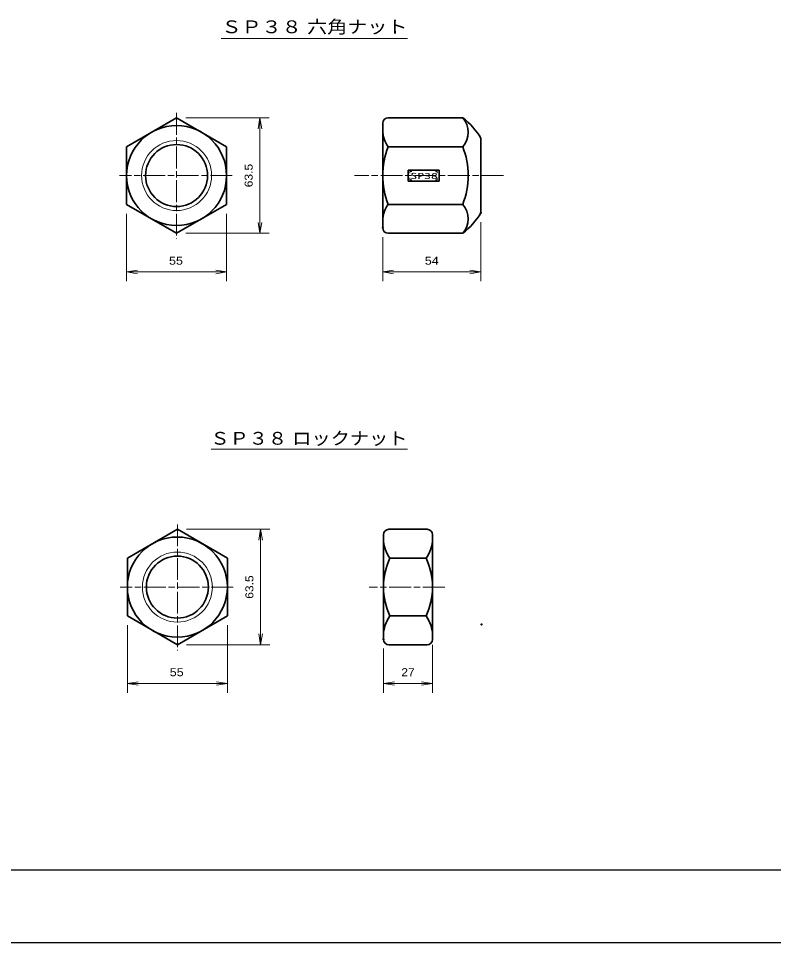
# Model space of a CAD drawing. Units: millimetres at full size, sheet at 1:1. Extents: x 0 to 1680, y -15 to 1188.
# Drawn here: x 415 to 831, y 0 to 508 of the extents above; entities that cross this region are included whole.
import ezdxf
from ezdxf.enums import TextEntityAlignment as Align

# ---------------------------------------------------------------- set-up
doc = ezdxf.new("R2010")
doc.units = ezdxf.units.MM
doc.header["$PDMODE"] = 32
doc.header["$PDSIZE"] = 0.5
doc.linetypes.add('CHAIN', pattern=[18.5, 12, -1.5, 3.5, -1.5])
doc.linetypes.add('CHAIN_DOUBLE_DASH', pattern=[23.5, 12, -1.5, 3.5, -1.5, 3.5, -1.5])
for name, color, linetype, lineweight in [('1外形線', 7, 'Continuous', 35), ('2細線', 3, 'Continuous', 20), ('4中心線', 1, 'CHAIN', 15), ('5想像線', 6, 'CHAIN_DOUBLE_DASH', 13), ('6寸法線', 4, 'Continuous', 13), ('7 枠・タイトル', 7, 'Continuous', 25), ('DEFPOINTS_8', 7, 'Continuous', 25)]:
    doc.layers.add(name, color=color, linetype=linetype, lineweight=lineweight)
doc.styles.add('txt', font='')
doc.styles.add('ＭＳ Ｐゴシック', font='')
doc.styles.get('txt').set_extended_font_data('txt')
doc.styles.get('ＭＳ Ｐゴシック').set_extended_font_data('MS PGothic')

# ---------------------------------------------------------------- blocks, each defined once
blk = doc.blocks.new('open_arrow')
at = {"color": 0, "linetype": 'Continuous', "lineweight": -2}
blk.add_lwpolyline([(7.5, 1.25), (0, 0), (7.5, -1.25)], dxfattribs=at)

msp = doc.modelspace()

# ---------------------------------------------------------------- linework, layer by layer
at = {"layer": '1外形線'}
for p, q in [((474.756, 437.595), (502.256, 453.472)), ((529.756, 437.595), (502.256, 453.472)), ((659.628, 453.471), (618.628, 453.471)), ((615.628, 450.471), (615.628, 392.971)), ((669.628, 442.258), (669.628, 401.199)), ((474.756, 437.595), (474.756, 405.841)), ((529.756, 437.595), (529.756, 405.841)), ((659.628, 437.596), (618.628, 437.596)), ((629.628, 424.721), (646.628, 424.721)), ((629.628, 424.721), (629.628, 418.721)), ((646.628, 424.721), (646.628, 418.721)), ((646.628, 418.721), (629.628, 418.721)), ((502.256, 389.963), (474.756, 405.841)), ((502.256, 389.963), (529.756, 405.841)), ((659.628, 405.846), (618.628, 405.846)), ((659.628, 389.971), (618.628, 389.971)), ((475.174, 211.319), (502.674, 227.196)), ((530.174, 211.319), (502.674, 227.196)), ((616.046, 224.195), (616.046, 166.695)), ((640.046, 227.195), (619.046, 227.195)), ((643.046, 224.195), (643.046, 166.695)), ((475.174, 211.319), (475.174, 179.565)), ((530.174, 211.319), (530.174, 179.565)), ((639.458, 211.32), (619.633, 211.32)), ((502.674, 163.688), (475.174, 179.565)), ((502.674, 163.688), (530.174, 179.565)), ((639.458, 179.57), (619.633, 179.57)), ((640.046, 163.695), (619.046, 163.695))]:
    msp.add_line(p, q, dxfattribs=at)
for centre, radius in [((502.256, 421.718), 27.5), ((502.256, 421.718), 17.045), ((502.674, 195.442), 27.5), ((502.674, 195.442), 17.045)]:
    msp.add_circle(centre, radius, dxfattribs=at)
for centre, radius, start, end in [((618.628, 450.471), 3, 90, 180), ((635.307, 421.714), 40, 30.90331, 52.55242), ((650.627, 445.533), 12.001, 318.59157, 41.40842), ((630.628, 446.596), 15, 180, 216.8699), ((659.131, 421.721), 43.503, 158.59731, 201.4027), ((619.125, 421.721), 43.503, 338.5973, 21.40269), ((630.628, 396.846), 15, 143.1301, 180), ((650.627, 397.908), 12.001, 318.59158, 41.40844), ((635.29, 421.714), 40, 307.47779, 329.14341), ((618.628, 392.971), 3, 180, 270), ((619.046, 224.195), 3, 90, 180), ((640.046, 224.195), 3, 0, 90), ((633.984, 222.082), 17.938, 180, 216.8699), ((625.108, 222.082), 17.938, 323.1301, 0), ((652.963, 195.445), 36.917, 154.53143, 180), ((606.129, 195.445), 36.917, 0, 25.46857), ((652.963, 195.445), 36.917, 180, 205.46857), ((606.129, 195.445), 36.917, 334.53143, 0), ((633.984, 168.807), 17.938, 143.1301, 180), ((625.108, 168.807), 17.938, 0, 36.8699), ((619.046, 166.695), 3, 180, 270), ((640.046, 166.695), 3, 270, 0)]:
    msp.add_arc(centre, radius, start, end, dxfattribs=at)
for p in [(669.628, 401.199), (615.628, 392.971), (670.046, 174.923), (616.046, 166.695)]:
    msp.add_point(p, dxfattribs=at)
at = {"layer": '2細線'}
for centre in [(502.256, 421.718), (502.674, 195.442)]:
    msp.add_circle(centre, 19.245, dxfattribs=at)
at = {"layer": '4中心線'}
for p, q in [((502.256, 456.174), (502.256, 386.859)), ((532.889, 421.718), (470.788, 421.718)), ((682.021, 421.718), (600.11, 421.718)), ((502.674, 229.899), (502.674, 160.584)), ((533.306, 195.442), (471.206, 195.442)), ((649.758, 195.445), (608.181, 195.445))]:
    msp.add_line(p, q, dxfattribs=at)
at = {"layer": '5想像線'}
for p, q in [((630.628, 424.021), (631.628, 424.021)), ((630.628, 423.021), (630.628, 424.021)), ((644.628, 424.021), (645.628, 424.021)), ((645.628, 424.021), (645.628, 423.021)), ((630.628, 419.421), (630.628, 420.421)), ((631.628, 419.421), (630.628, 419.421)), ((645.628, 419.421), (644.628, 419.421)), ((645.628, 420.421), (645.628, 419.421))]:
    msp.add_line(p, q, dxfattribs=at)
at = {"layer": '6寸法線'}
for p, q in [((526.857, 497.131), (629.238, 497.131)), ((507.336, 453.472), (553.162, 453.472)), ((548.082, 389.963), (548.082, 453.472)), ((474.756, 400.761), (474.756, 363.624)), ((529.756, 400.761), (529.756, 363.624)), ((669.628, 396.119), (669.628, 363.624)), ((507.336, 389.963), (553.162, 389.963)), ((615.628, 387.891), (615.628, 363.624)), ((474.756, 368.704), (529.756, 368.704)), ((615.628, 368.704), (669.628, 368.704)), ((521.238, 271.264), (629.238, 271.264)), ((507.754, 227.196), (553.579, 227.196)), ((548.499, 163.688), (548.499, 227.196)), ((475.174, 174.485), (475.174, 137.348)), ((530.174, 174.485), (530.174, 137.348)), ((507.754, 163.688), (553.579, 163.688)), ((643.046, 163.727), (643.046, 137.348)), ((616.046, 161.615), (616.046, 137.348)), ((475.174, 142.428), (530.174, 142.428)), ((616.046, 142.428), (643.046, 142.428))]:
    msp.add_line(p, q, dxfattribs=at)
at = {"layer": '7 枠・タイトル'}
msp.add_line((40, 40), (1640, 40), dxfattribs=at)
at = {"layer": 'DEFPOINTS_8'}
msp.add_line((0, 0), (1680, 0), dxfattribs=at)

# ---------------------------------------------------------------- block references
at = {"layer": '6寸法線', "xscale": 0.8, "yscale": 0.8}
for p, rotation in [((548.082, 453.472), 270), ((548.082, 389.963), 90), ((529.756, 368.704), 180), ((669.628, 368.704), 180), ((548.499, 227.196), 270), ((548.499, 163.688), 90), ((530.174, 142.428), 180), ((643.046, 142.428), 180)]:
    msp.add_blockref('open_arrow', p, dxfattribs=dict(at, rotation=rotation))
for p in [(474.756, 368.704), (615.628, 368.704), (475.174, 142.428), (616.046, 142.428)]:
    msp.add_blockref('open_arrow', p, dxfattribs=at)

# ---------------------------------------------------------------- texts
at = {"layer": '1外形線', "style": 'txt', "width": 1.65}
msp.add_text('SP38', height=3.372, dxfattribs=at).set_placement((630.83, 418.818), align=Align.BOTTOM_LEFT)
at = {"layer": '6寸法線', "style": 'ＭＳ Ｐゴシック'}
for s, width, p in [('ＳＰ３８ 六角ナット', 1.15, (629.238, 503.513)), ('ＳＰ３８ ロックナット', 1.1, (629.238, 277.237))]:
    msp.add_text(s, height=7.038, dxfattribs=dict(at, width=width)).set_placement(p, align=Align.MIDDLE_RIGHT)
at = {"layer": '6寸法線', "style": 'ＭＳ Ｐゴシック', "width": 1.15}
for p in [(541.882, 421.718), (542.299, 195.442)]:
    msp.add_text('63.5', height=4.399, rotation=90, dxfattribs=at).set_placement(p, align=Align.MIDDLE_CENTER)
at = {"layer": '6寸法線', "style": 'ＭＳ Ｐゴシック'}
for s, width, p in [('55', 1.2, (501.907, 374.904)), ('54', 1.2, (642.628, 374.904)), ('55', 1.2, (502.325, 148.628)), ('27', 1.15, (629.546, 148.628))]:
    msp.add_text(s, height=4.399, dxfattribs=dict(at, width=width)).set_placement(p, align=Align.MIDDLE_CENTER)

doc.saveas('drawing.dxf')
